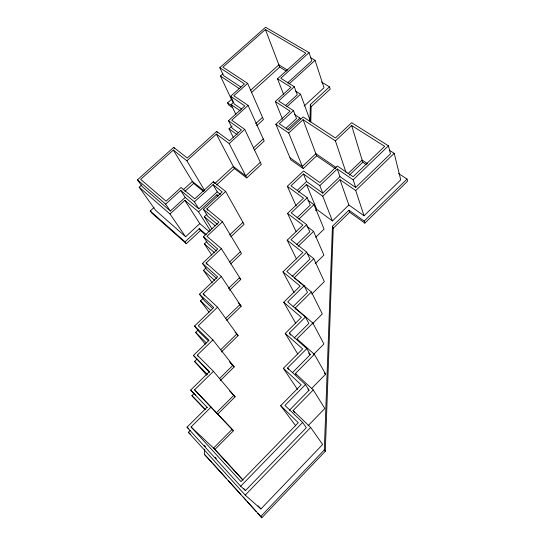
<?xml version="1.0" encoding="UTF-8"?>
<svg xmlns="http://www.w3.org/2000/svg" width="545" height="545" viewBox="0 0 545 545"><rect width="100%" height="100%" fill="white"/><g stroke="black" fill="none" stroke-linecap="round" stroke-linejoin="round"><path stroke-width="0.82" d="M321.489 82.009L329.493 86.853L310.343 104.545L309.969 121.215L310.303 120.908L300.554 94.224L295.601 91.097M310.8 122.046L311.134 106.759L310.343 104.545M204.654 449.216L204.348 454.305L261.838 517.75L325.297 451.287L324.329 449.925L332.45 226.23L348.943 210.186L364.189 221.079L364.871 223.123L407.524 181.219L407.013 179.046L398.552 173.569M325.297 451.287L333.247 228.239L332.45 226.23M260.565 516.66L324.329 449.925M190.144 430.53L188.352 432.314L245.23 495.119L260.919 508.935L322.64 444.488L310.657 427.464L293.094 410.562L313.252 389.954L295.417 373.509L314.397 354.339L296.971 338.915L312.85 323.049L295.227 307.979L311.399 292.004L294.198 277.821L313.777 258.684L307.257 253.541M308.075 425.768L324.827 408.471L313.252 389.954M207.032 407.313L187.01 427.178L240.692 486.235L245.488 490.534L306.351 427.682L302.625 422.484L284.96 405.432L305.459 384.572L287.522 368.004L306.808 348.602L289.279 333.077L305.418 317.026L287.699 301.875L304.124 285.716L286.827 271.471L306.706 252.131L290.976 239.732L306.637 224.635L291.234 212.931L307.189 197.706L290.948 185.825L303.47 173.991L319.84 185.627L322.776 193.141L339.964 176.669L337.28 168.984L319.84 185.627M245.23 495.119L310.657 427.464M240.692 486.235L302.625 422.484M289.484 410.194L309.056 390.22L305.459 384.572M311.74 388.387L325.644 374.183L314.397 354.339M295.758 425.863L280.709 405.678L301.208 384.845L283.373 368.297L302.659 348.923L285.233 333.411L301.371 317.374L283.747 302.237L300.172 286.105L282.971 271.866L302.85 252.546L287.195 240.161L302.863 225.078L287.535 213.381L303.49 198.169L287.331 186.295L303.538 170.994L319.874 182.548L337.266 165.966L353.112 176.716L384.688 146.333L351.675 125.534L335.42 140.889L346.007 172.363M243.063 480.063L214.948 449.4L233.471 430.72L194.592 389.811L213.402 371.336L197.276 355.136L212.918 339.937L198.278 325.74L217.544 307.196L203.156 293.844L221.318 276.526L206.112 262.99L221.325 248.629L206.964 236.298L222.476 221.781L206.862 208.858L225.644 191.452L213.354 181.73L194.756 198.836L181.049 187.487L166.055 201.159L140.671 179.359L173.324 150.052L186.894 160.795L204.688 190.607M292.508 372.596L310.296 354.645L306.808 348.602M313.511 354.495L323.934 343.97L312.85 323.049M232.163 429.337L213.551 448.092L242.552 479.723M312.265 323.955L322.299 313.927L311.399 292.004M233.859 395.295L216.345 412.763L233.471 430.72M213.402 371.336L235.133 396.794L217.7 414.193L194.592 389.811M294.143 338.064L308.852 323.383L305.418 317.026M280.709 405.678L298.272 422.709L240.972 481.617L191.05 426.967L211.072 407.074M311.72 294.102L324.323 281.636L313.777 258.684M219.54 378.53L232.96 365.286L229.445 361.853M293.115 306.562L307.489 292.372L304.124 285.716M220.296 380.614L234.214 366.867L212.918 339.937M364.189 221.079L407.013 179.046M205.165 409.69L191.901 395.663L194.292 393.32M221.365 351.988L238.09 335.625L217.544 307.196M315.092 263.753L323.907 255.121L313.566 231.393L306.903 226.318M348.875 205.009L332.45 220.957L322.749 196.214L339.985 179.686L348.875 205.009L364.06 215.779L400.739 179.85L394.212 153.315L389.185 150.148M207.379 407.626L190.648 390.07L209.464 371.615L193.427 355.435L209.069 340.25L194.511 326.067L213.776 307.543L199.463 294.205L217.625 276.901L202.502 263.378L217.714 249.031L203.435 236.707L218.94 222.21L203.408 209.294L222.19 191.908L213.075 184.66L194.429 201.827L198.823 208.837L217.21 191.847L213.075 184.66M292.161 276.465L309.955 259.086L306.706 252.131M220.684 349.788L236.884 333.956L235.079 332.259M206.705 375.178L194.613 361.43L196.977 359.128M333.247 228.239L349.672 212.243L348.943 210.186M225.473 318.627L240.038 304.512L238.206 302.863M226.706 320.331L241.203 306.263L221.318 276.526M315.698 237.225L324.077 229.084L313.961 204.647L307.905 200.199M296.759 244.453L309.826 231.823L306.637 224.635M339.964 176.669L355.681 187.473L390.479 153.826L388.456 145.808L351.634 122.707L335.413 138.008L303.149 116.957L288.823 130.221L279.244 123.742L293.476 110.642L278.659 100.982L294.273 86.73L280.777 78.255L309.076 52.627L265.565 27.25L219.819 67.689L223.484 75.517L240.938 87.111M298.122 246.34L313.566 231.393M364.06 215.779L355.735 190.559L394.212 153.315M355.681 187.473L353.16 179.809L388.456 145.808M205.315 344.215L195.648 332.382L198.094 330.025M298.844 219.145L313.961 204.647M228.369 288.462L239.657 277.63M348.044 173.61L362.132 160.094L367.725 163.766M229.568 290.24L240.801 279.442L221.325 248.629M349.365 175.156L362.786 162.26L351.675 125.534M315.575 210.534L316.761 209.396L306.501 184.53L298.387 192.235M296.998 217.843L310.296 205.097L307.189 197.706M209.035 312.224L200.506 300.854L202.89 298.578M229.465 262.091L240.379 251.708M230.637 263.937L241.503 253.589L222.476 221.781M297.304 190.321L306.562 181.54L303.47 173.991M230.733 236.891L244.065 224.315L225.644 191.452M303.184 168.548L316.665 155.829L303.081 119.696L288.721 133L303.184 168.548L290.853 159.849L275.845 124.26L290.069 111.173L275.327 101.506L290.941 87.268L277.5 78.8L305.806 53.192L265.422 29.539L222.905 67.158L247.641 83.365L263.473 119.512L256.675 125.732M212.237 282.896L203.476 270.327L205.874 268.058M229.588 234.99L242.975 222.374M211.746 255.08L204.368 243.894L206.814 241.599M199.279 228.614L200.506 230.501L186.342 243.704L185.055 241.851L199.279 228.614L206.283 234.616M260.36 162.301L245.727 175.878L233.328 166.491L214.812 183.536M211.998 228.948L204.327 216.699L206.793 214.41M186.894 160.795L216.372 134.118L234.398 168.528L246.762 177.908L261.341 164.372L244.746 129.397L231.748 120.207L248.091 105.417L233.846 95.75L247.641 83.365M185.634 236.775L199.797 223.607L184.844 200.356L169.992 213.981L185.634 236.775L155.557 210.281L139.213 187.208L141.741 184.925M311.134 106.759L330.216 89.114L329.493 86.853M210.452 230.739L198.509 211.821L216.937 194.769L218.252 195.825M287.678 129.322L299.893 118.027L294.273 114.348M216.569 184.966L234.398 168.528M254.372 150.12L264.202 141.053L248.091 105.417M304.103 106.098L324.009 87.738L315.051 60.311L310.643 57.722M286.139 128.136L296.521 118.544L293.476 110.642M253.377 148.029L263.249 138.941M170.367 211.024L185.191 197.447L180.688 190.403L165.66 204.123L170.367 211.024L142.368 186.772L137.476 179.802L173.685 147.341L187.228 158.009L216.638 131.42L229.452 140.808L241.415 129.901L228.484 120.711L244.821 105.934L230.644 96.267L244.439 83.896L219.819 67.689M285.539 105.485L297.25 94.755L294.273 86.73M286.99 106.663L300.554 94.224M182.991 190.014L192.405 181.41L204.239 190.995M255.707 123.599L262.533 117.366M184.857 191.39L193.611 183.392L173.324 150.052M287.59 82.888L311.808 60.863L309.076 52.627M288.973 84.046L315.051 60.311M186.342 243.704L151.599 212.85L150.243 210.963L154.003 207.536M246.762 177.908L229.213 143.56L244.746 129.397M233.458 137.715L229.016 128.811L232.116 125.997M250.584 90.327L278.883 64.841L287.522 70.155M251.538 92.5L279.735 67.076L265.422 29.539M232.722 107.842L228.621 104.994L227.592 102.869L232.007 98.904M235.828 114.334L231.141 104.517L233.614 102.29M232.735 102.038L220.432 76.034L222.98 73.779M279.735 67.076L286.2 71.061M303.081 119.696L335.42 140.889M362.786 162.26L366.274 164.556M220.432 76.034L239.201 88.556M275.845 124.26L288.721 133M336.265 167.594L315.862 153.697L302.332 166.443L289.96 157.743M337.28 168.984L353.16 179.809M316.665 155.829L335.611 168.766M241.667 109.075L234.302 104.006L230.644 96.267M231.141 104.517L240.243 110.798M339.985 179.686L355.735 190.559M227.592 102.869L231.707 105.71M349.672 212.243L364.871 223.123M238.315 132.673L232.238 128.32L228.484 120.711M306.562 181.54L322.776 193.141M229.016 128.811L237.082 134.615M306.501 184.53L322.749 196.214M216.372 134.118L229.213 143.56M316.761 209.396L332.45 220.957M217.21 191.847L220.439 194.422M193.611 183.392L203.448 191.37M180.688 190.403L194.429 201.827M185.191 197.447L198.823 208.837M217.366 224.322L207.734 216.276L203.408 209.294M184.844 200.356L198.509 211.821M204.327 216.699L215.186 225.814M199.797 223.607L209.3 231.7M200.506 230.501L205.588 234.868M137.476 179.802L165.66 204.123M216.474 250.959L207.856 243.492L203.435 236.707M139.213 187.208L169.992 213.981M204.368 243.894L214.621 252.812M239.548 278.352L240.801 279.442M150.243 210.963L185.055 241.851M308.436 352.99L310.296 354.645M324.404 373.073L325.644 374.183M204.348 454.305L212.012 462.501M216.406 278.359L207.032 269.952L202.502 263.378M203.476 270.327L214.662 280.409M239.384 304.614L241.203 306.263M188.352 432.314L190.777 434.535M307.83 389.082L309.056 390.22M187.01 427.178L188.781 428.826M212.775 308.579L204.137 300.506L199.463 294.205M236.292 333.935L238.09 335.625M200.506 300.854L210.935 310.65M191.05 426.967L214.948 449.4M208.381 340.87L199.361 332.069L194.511 326.067M230.698 363.44L234.214 366.867M195.648 332.382L206.412 342.934M229.69 391.092L232.075 393.497M232.163 393.797L235.133 396.794M209.58 372.439L193.427 355.435M194.613 361.43L207.482 374.497M191.901 395.663L205.39 409.561M190.648 390.07L195.784 395.418M204.327 445.299L205.472 446.559M215.193 457.235L216.331 458.495M243.772 488.647L245.488 490.534M258.051 505.78L260.919 508.935M213.143 463.754L226.168 478.197M228.43 480.71L240.89 494.519M243.152 497.033L245.986 500.174M247.117 501.427L256.177 511.469M257.874 513.356L261.838 517.75M197.276 355.136L198.36 356.396M203.156 293.844L204.647 295.88M293.094 410.562L294.552 412.592M206.112 262.99L207.052 264.373M283.373 368.297L297.509 389.484M287.522 368.004L288.366 369.292M295.417 373.509L296.33 374.919M206.862 208.858L207.74 210.295M285.233 333.411L297.774 354.046M173.685 147.341L174.564 148.792M289.279 333.077L290.512 335.127M216.937 194.769L217.768 196.207M213.354 181.73L214.178 183.174M283.747 302.237L295.758 323.335M295.227 307.979L296.037 309.451M282.971 271.866L294.055 292.576M216.638 131.42L217.414 132.925M287.195 240.161L296.487 258.957M287.535 213.381L296.058 231.536M287.331 186.295L296.167 206.03M275.327 101.506L282.583 119.294M277.5 78.8L283.645 94.517M299.893 118.027L300.493 119.621"/></g></svg>
